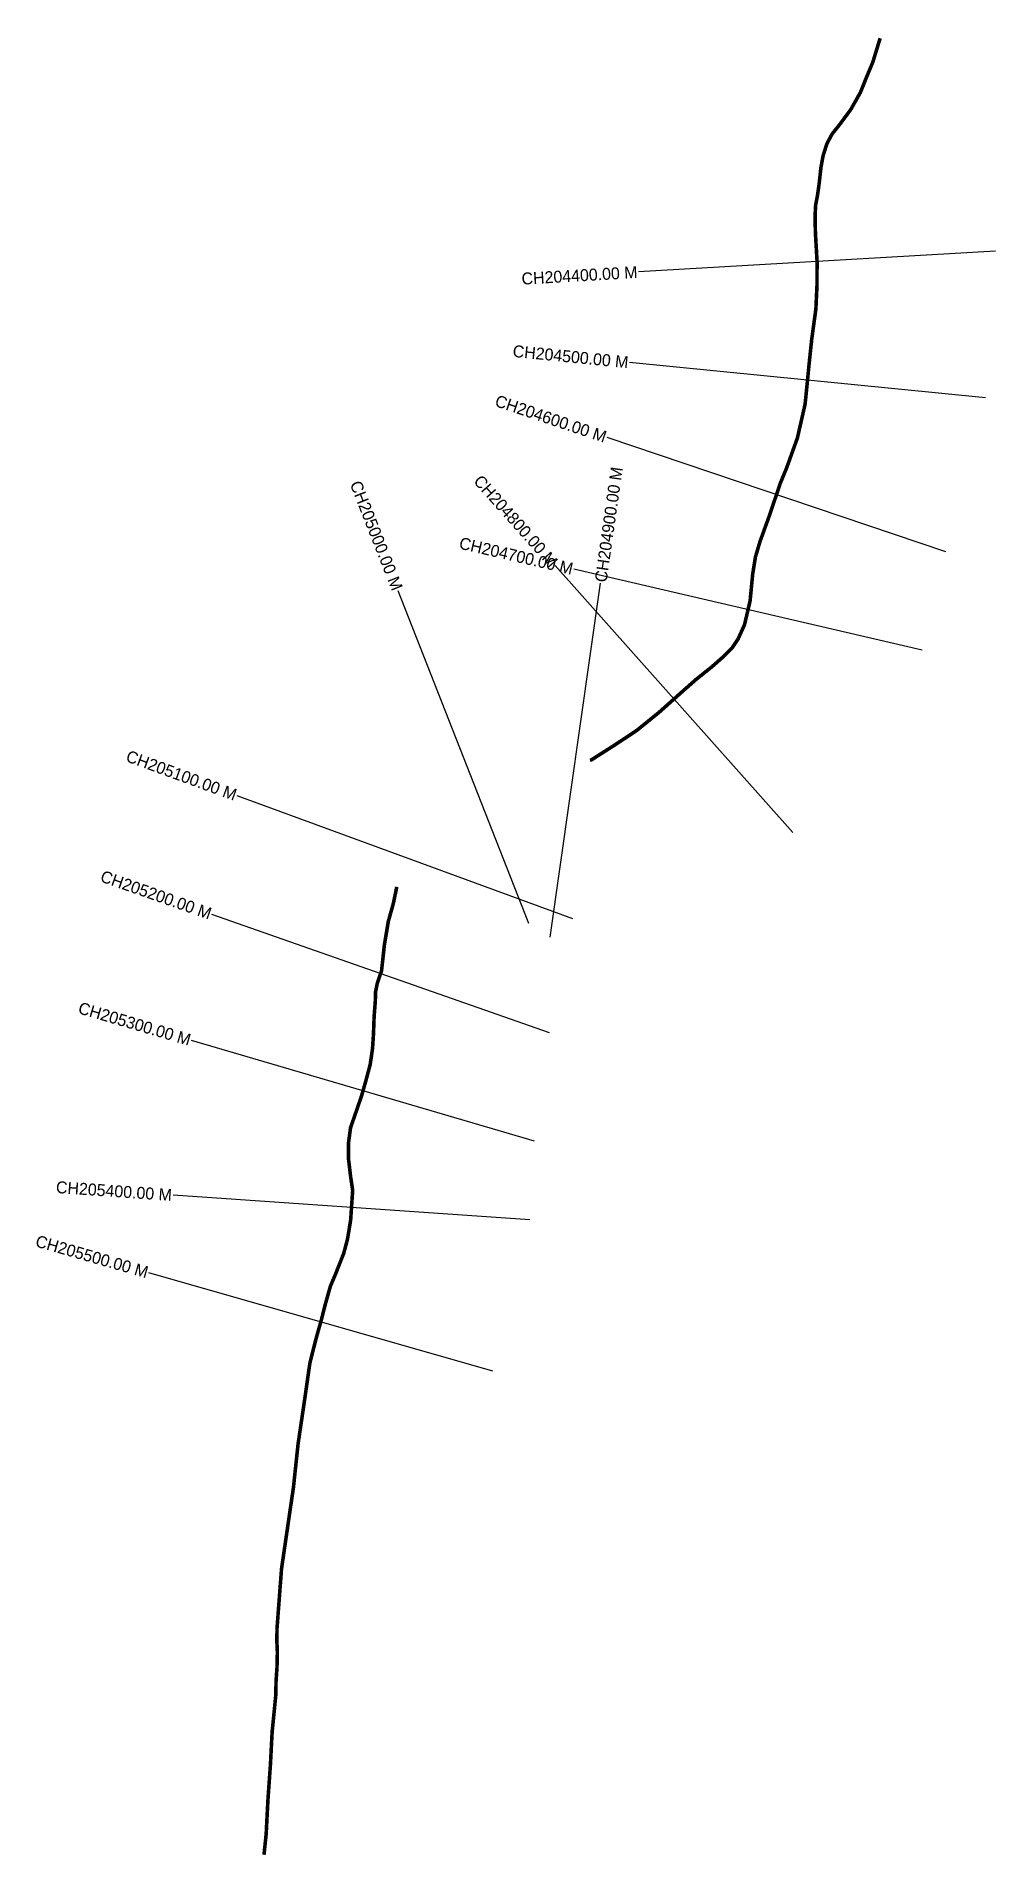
# Model space of a CAD drawing. Header units: metres. Extents: x 274662 to 278950, y 2078755 to 2080282.
# Drawn here: x 274662 to 275467, y 2078755 to 2080282 of the extents above; entities outside this region: 4.
import ezdxf
from ezdxf.enums import TextEntityAlignment as Align

# ---------------------------------------------------------------- set-up
doc = ezdxf.new("R2010")
doc.units = ezdxf.units.M
for name, color, linetype in [('CS', 134, 'Continuous'), ('CSMark', 210, 'Continuous'), ('NATURALLY PROTECTED', 3, 'Continuous'), ('village', 3, 'Continuous'), ('VILLAGE NAME', 250, 'Continuous')]:
    doc.layers.add(name, color=color, linetype=linetype)

msp = doc.modelspace()

# ---------------------------------------------------------------- linework, layer by layer
at = {"color": 3}
msp.add_lwpolyline([(278351.7, 2079636.5), (278352.3, 2079599.4)], dxfattribs=at)
at = {"layer": 'CS'}
for p, q in [((275467.1, 2080102.2), (275167.6, 2080084.8)), ((275458.6, 2079979.1), (275160, 2080008.8)), ((275425.4, 2079850), (275141.1, 2079945.8)), ((275296.9, 2079614.3), (275097.6, 2079838.5)), ((275093.4, 2079526.6), (275135.6, 2079823.7)), ((275405.4, 2079767.3), (275113.3, 2079835.3)), ((275075.4, 2079538.1), (274965.8, 2079817.3)), ((275112.4, 2079542), (274830.8, 2079645.2)), ((275092.7, 2079446.4), (274809.6, 2079545.7)), ((275080.3, 2079355.4), (274792.4, 2079439.9)), ((275076.3, 2079289.4), (274777, 2079310.2)), ((275045.2, 2079162.4), (274756.7, 2079244.9))]:
    msp.add_line(p, q, dxfattribs=at)
at = {"layer": 'NATURALLY PROTECTED', "color": 2, "const_width": 3, "flags": 128}
for points in [[(275370.2, 2080280.9), (275364, 2080260.6), (275359.2, 2080249.2), (275353.6, 2080235.3), (275345.6, 2080221.1), (275336.9, 2080209.3), (275329.9, 2080200.5), (275325.5, 2080192.3), (275322.3, 2080182.1), (275320.5, 2080172.2), (275319.1, 2080159.4), (275317.6, 2080148.6), (275316.1, 2080141.1), (275315.6, 2080131.4), (275315.9, 2080117.5), (275317.3, 2080093.3), (275317.2, 2080073.2), (275316.3, 2080053.7), (275312.8, 2080028.3), (275310.6, 2080007.4), (275308.1, 2079982.1), (275307.2, 2079973.6), (275300.8, 2079945.5), (275291.6, 2079919.9), (275286.5, 2079907.6), (275277.3, 2079880.3), (275269.4, 2079858.5), (275265.6, 2079845.7), (275263.3, 2079831.4), (275261.1, 2079808.7), (275256.4, 2079788.7), (275251.1, 2079776.9), (275246.1, 2079769.4), (275239.1, 2079762.3), (275228.4, 2079752.9), (275216.1, 2079743.1), (275204.2, 2079732.6), (275184.7, 2079715.2), (275166.1, 2079700.1), (275161.8, 2079697.2), (275146.6, 2079687.2), (275127.9, 2079675.3), (275126.8, 2079675)], [(274964.7, 2079568.8), (274961.8, 2079554.8), (274957.6, 2079539.8), (274954.3, 2079520.1), (274951.9, 2079498.3), (274948.4, 2079488.1), (274946.9, 2079480.8), (274946.7, 2079473.2), (274945.7, 2079460.3), (274945.1, 2079444.5), (274944.3, 2079432.7), (274942.4, 2079419.8), (274938.7, 2079405.8), (274935.3, 2079393.9), (274931.3, 2079382.2), (274925.9, 2079366.7), (274924.1, 2079353.2), (274924.1, 2079341.3), (274926, 2079325.3), (274927.7, 2079314.1), (274926.9, 2079302.5), (274926, 2079289.3), (274923.4, 2079273.4), (274920.2, 2079261.3), (274913.3, 2079243.8), (274909, 2079233.7), (274904.7, 2079218.4), (274901.3, 2079205), (274897.1, 2079190.2), (274891.8, 2079169.2), (274887.9, 2079142), (274881.9, 2079101.4), (274878, 2079064.9), (274868, 2078996.6), (274864.2, 2078946.4), (274864.2, 2078946.4), (274864.1, 2078935.3), (274864.1, 2078935.3), (274864.1, 2078935.3), (274864.5, 2078926.6), (274864.2, 2078913.9), (274863.4, 2078902.2), (274863.2, 2078890.7), (274862, 2078878.5), (274860.1, 2078859.3), (274858.7, 2078832.4), (274856.6, 2078802.7), (274855.1, 2078773.8), (274853.3, 2078756.6)]]:
    msp.add_lwpolyline(points, dxfattribs=at)
at = {"layer": 'village', "color": 3}
for points in [[(278351.7, 2079636.5, 0), (278300.9, 2079689.6, 0), (278276.4, 2079766, 0), (278364.2, 2079846.7, 0), (278444.1, 2079886.8, 0), (278507.3, 2079977.6, 0), (278535, 2079997.3, 0), (278676, 2080000, 0), (278770.8, 2080024.7, 0), (278936.8, 2080014.5, 0), (278909.7, 2079554.9, 0), (278840.8, 2079305, 0), (278804.8, 2079156.1, 0), (278760.3, 2079006, 0), (278595, 2079258.5, 0), (278499.5, 2079433.7, 0), (278449.2, 2079489.6, 0), (278404.8, 2079506.1, 0), (278405.2, 2079594, 0)], [(278405.2, 2079594, 0), (278352.3, 2079599.4, 0)]]:
    msp.add_polyline3d(points, dxfattribs=at)

# ---------------------------------------------------------------- texts
at = {"layer": 'CSMark'}
for s, rotation, p in [('CH204400.00 M', 3.333, (275166.6, 2080084.7)), ('CH204500.00 M', 354.3211, (275159, 2080008.9)), ('CH204600.00 M', 341.3873, (275140.1, 2079946.1)), ('CH205000.00 M', 291.4347, (274965.4, 2079818.2)), ('CH204800.00 M', 311.6405, (275096.9, 2079839.3)), ('CH204700.00 M', 346.894, (275112.3, 2079835.5)), ('CH205100.00 M', 339.8817, (274829.8, 2079645.6)), ('CH205200.00 M', 340.6676, (274808.7, 2079546)), ('CH205300.00 M', 343.6461, (274791.5, 2079440.2)), ('CH205400.00 M', 356.0332, (274776, 2079310.2)), ('CH205500.00 M', 344.0383, (274755.8, 2079245.2))]:
    msp.add_text(s, height=10, rotation=rotation, dxfattribs=at).set_placement(p, align=Align.MIDDLE_RIGHT)
msp.add_text('CH204900.00 M', height=10, rotation=81.9242, dxfattribs=at).set_placement((275135.7, 2079824.6), align=Align.MIDDLE_LEFT)
at = {"layer": 'VILLAGE NAME', "insert": (278446.4, 2079855.5), "char_height": 72.742, "attachment_point": 1, "rotation": 1.1028}
msp.add_mtext_dynamic_manual_height_columns('{\\fArial|b0|i0|c0|p34;MANDAVA\\PTARF\\PZIRAD}', width=486.244, gutter_width=363.7, heights=[0], dxfattribs=at)

doc.saveas('drawing.dxf')
